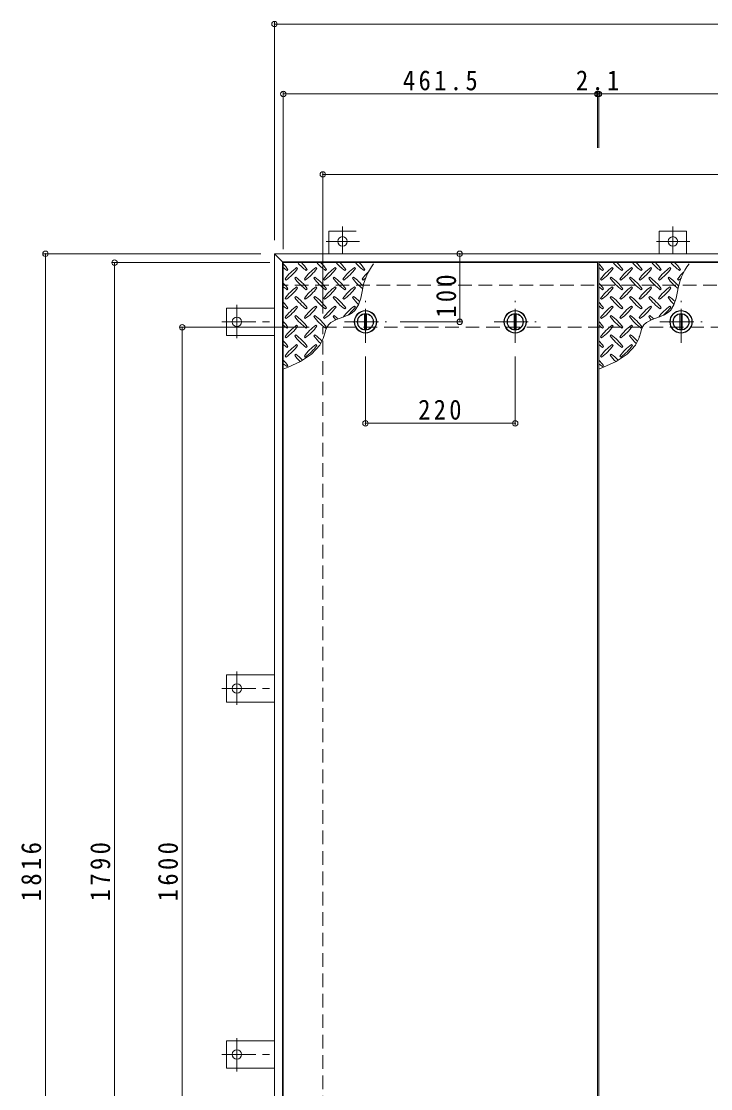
# Model space of a CAD drawing. Units: millimetres at full size, sheet at 1:10. Extents: x -3845 to 3824, y -2750 to 2337.
# Drawn here: x -3567 to -2555, y 574 to 2142 of the extents above; entities that cross this region are included whole.
import ezdxf

# ---------------------------------------------------------------- set-up
doc = ezdxf.new("R2010")
doc.units = ezdxf.units.MM
doc.header["$LTSCALE"] = 10
doc.header["$PDMODE"] = 32
doc.header["$PDSIZE"] = 8
doc.linetypes.add('CHAIN1', pattern=[8, 5, -1, 1, -1])
doc.linetypes.add('DASHED2', pattern=[3, 2, -1])
for name, color, linetype, lineweight in [('0-1_躯体', 2, 'Continuous', 9), ('0-3_建具', 2, 'Continuous', 9), ('0-9', 134, 'Continuous', 5), ('0-C', 2, 'Continuous', 9), ('0-E', 3, 'Continuous', 9), ('0-F', 7, 'Continuous', 9)]:
    doc.layers.add(name, color=color, linetype=linetype, lineweight=lineweight)
doc.styles.add('ＭＳ ゴシック', font='')
doc.styles.get('ＭＳ ゴシック').set_extended_font_data('MS Gothic')

msp = doc.modelspace()

# ---------------------------------------------------------------- linework, layer by layer
at = {"layer": '0-1_躯体', "linetype": 'DASHED2'}
for p, q in [((-865.6, 1754.79), (-3183.6, 1754.79)), ((-3124.6, 92.79), (-3124.6, 1692.79)), ((-3124.6, 1692.79), (-924.6, 1692.79))]:
    msp.add_line(p, q, dxfattribs=at)
at = {"layer": '0-3_建具'}
for p, q in [((-3195.6, 1800.79), (-3183.6, 1788.79)), ((-3195.6, -15.21), (-3195.6, 1800.79)), ((-853.6, 1800.79), (-3195.6, 1800.79)), ((-3183.6, -3.21), (-3183.6, 1788.79)), ((-865.6, 1788.79), (-3183.6, 1788.79))]:
    msp.add_line(p, q, dxfattribs=at)
at = {"layer": '0-9'}
for p, q in [((-3177.1, 1776.32), (-3175.69, 1777.74)), ((-3161.54, 1779.15), (-3162.96, 1780.56)), ((-3148.82, 1776.32), (-3147.4, 1777.74)), ((-3133.26, 1779.15), (-3134.67, 1780.56)), ((-3120.53, 1776.32), (-3119.12, 1777.74)), ((-3104.98, 1779.15), (-3106.39, 1780.56)), ((-3092.25, 1776.32), (-3090.83, 1777.74)), ((-3076.69, 1779.15), (-3078.11, 1780.56)), ((-3063.96, 1776.32), (-3062.55, 1777.74)), ((-2713.48, 1776.32), (-2712.06, 1777.74)), ((-2697.92, 1779.15), (-2699.33, 1780.56)), ((-2685.19, 1776.32), (-2683.78, 1777.74)), ((-2669.64, 1779.15), (-2671.05, 1780.56)), ((-2656.91, 1776.32), (-2655.49, 1777.74)), ((-2641.35, 1779.15), (-2642.77, 1780.56)), ((-2628.62, 1776.32), (-2627.21, 1777.74)), ((-2613.07, 1779.15), (-2614.48, 1780.56)), ((-2600.34, 1776.32), (-2598.92, 1777.74)), ((-3179.93, 1763.59), (-3178.52, 1762.18)), ((-3164.37, 1766.42), (-3165.79, 1765.01)), ((-3151.64, 1763.59), (-3150.23, 1762.18)), ((-3136.09, 1766.42), (-3137.5, 1765.01)), ((-3123.36, 1763.59), (-3121.95, 1762.18)), ((-3107.8, 1766.42), (-3109.22, 1765.01)), ((-3095.08, 1763.59), (-3093.66, 1762.18)), ((-3079.52, 1766.42), (-3080.93, 1765.01)), ((-3066.79, 1763.59), (-3065.38, 1762.18)), ((-2716.3, 1763.59), (-2714.89, 1762.18)), ((-2700.75, 1766.42), (-2702.16, 1765.01)), ((-2688.02, 1763.59), (-2686.61, 1762.18)), ((-2672.46, 1766.42), (-2673.88, 1765.01)), ((-2659.74, 1763.59), (-2658.32, 1762.18)), ((-2644.18, 1766.42), (-2645.59, 1765.01)), ((-2631.45, 1763.59), (-2630.04, 1762.18)), ((-2615.9, 1766.42), (-2617.31, 1765.01)), ((-2603.17, 1763.59), (-2601.75, 1762.18)), ((-3177.1, 1748.04), (-3175.69, 1749.45)), ((-3161.54, 1750.87), (-3162.96, 1752.28)), ((-3148.82, 1748.04), (-3147.4, 1749.45)), ((-3133.26, 1750.87), (-3134.67, 1752.28)), ((-3120.53, 1748.04), (-3119.12, 1749.45)), ((-3104.98, 1750.87), (-3106.39, 1752.28)), ((-3092.25, 1748.04), (-3090.83, 1749.45)), ((-3076.69, 1750.87), (-3078.11, 1752.28)), ((-2713.48, 1748.04), (-2712.06, 1749.45)), ((-2697.92, 1750.87), (-2699.33, 1752.28)), ((-2685.19, 1748.04), (-2683.78, 1749.45)), ((-2669.64, 1750.87), (-2671.05, 1752.28)), ((-2656.91, 1748.04), (-2655.49, 1749.45)), ((-2641.35, 1750.87), (-2642.77, 1752.28)), ((-2628.62, 1748.04), (-2627.21, 1749.45)), ((-2613.07, 1750.87), (-2614.48, 1752.28)), ((-3179.93, 1735.31), (-3178.52, 1733.89)), ((-3164.37, 1738.14), (-3165.79, 1736.72)), ((-3151.64, 1735.31), (-3150.23, 1733.89)), ((-3136.09, 1738.14), (-3137.5, 1736.72)), ((-3123.36, 1735.31), (-3121.95, 1733.89)), ((-3107.8, 1738.14), (-3109.22, 1736.72)), ((-3095.08, 1735.31), (-3093.66, 1733.89)), ((-3079.52, 1738.14), (-3080.93, 1736.72)), ((-2716.3, 1735.31), (-2714.89, 1733.89)), ((-2700.75, 1738.14), (-2702.16, 1736.72)), ((-2688.02, 1735.31), (-2686.61, 1733.89)), ((-2672.46, 1738.14), (-2673.88, 1736.72)), ((-2659.74, 1735.31), (-2658.32, 1733.89)), ((-2644.18, 1738.14), (-2645.59, 1736.72)), ((-2631.45, 1735.31), (-2630.04, 1733.89)), ((-2615.9, 1738.14), (-2617.31, 1736.72)), ((-3177.1, 1719.75), (-3175.69, 1721.17)), ((-3161.54, 1722.58), (-3162.96, 1724)), ((-3148.82, 1719.75), (-3147.4, 1721.17)), ((-3133.26, 1722.58), (-3134.67, 1724)), ((-3120.53, 1719.75), (-3119.12, 1721.17)), ((-3104.98, 1722.58), (-3106.39, 1724)), ((-3092.25, 1719.75), (-3090.83, 1721.17)), ((-3076.69, 1722.58), (-3078.11, 1724)), ((-2713.48, 1719.75), (-2712.06, 1721.17)), ((-2697.92, 1722.58), (-2699.33, 1724)), ((-2685.19, 1719.75), (-2683.78, 1721.17)), ((-2669.64, 1722.58), (-2671.05, 1724)), ((-2656.91, 1719.75), (-2655.49, 1721.17)), ((-2641.35, 1722.58), (-2642.77, 1724)), ((-2628.62, 1719.75), (-2627.21, 1721.17)), ((-2613.07, 1722.58), (-2614.48, 1724)), ((-3179.93, 1707.02), (-3178.52, 1705.61)), ((-3164.37, 1709.85), (-3165.79, 1708.44)), ((-3161.54, 1694.3), (-3162.96, 1695.71)), ((-3151.64, 1707.02), (-3150.23, 1705.61)), ((-3136.09, 1709.85), (-3137.5, 1708.44)), ((-3133.26, 1694.3), (-3134.67, 1695.71)), ((-3123.36, 1707.02), (-3121.95, 1705.61)), ((-3107.8, 1709.85), (-3109.22, 1708.44)), ((-2716.3, 1707.02), (-2714.89, 1705.61)), ((-2700.75, 1709.85), (-2702.16, 1708.44)), ((-2697.92, 1694.3), (-2699.33, 1695.71)), ((-2688.02, 1707.02), (-2686.61, 1705.61)), ((-2672.46, 1709.85), (-2673.88, 1708.44)), ((-2669.64, 1694.3), (-2671.05, 1695.71)), ((-2659.74, 1707.02), (-2658.32, 1705.61)), ((-2644.18, 1709.85), (-2645.59, 1708.44)), ((-3177.1, 1691.47), (-3175.69, 1692.88)), ((-3164.37, 1681.57), (-3165.79, 1680.15)), ((-3148.82, 1691.47), (-3147.4, 1692.88)), ((-3136.09, 1681.57), (-3137.5, 1680.15)), ((-3120.53, 1691.47), (-3119.12, 1692.88)), ((-2713.48, 1691.47), (-2712.06, 1692.88)), ((-2700.75, 1681.57), (-2702.16, 1680.15)), ((-2685.19, 1691.47), (-2683.78, 1692.88)), ((-2672.46, 1681.57), (-2673.88, 1680.15)), ((-2656.91, 1691.47), (-2655.49, 1692.88)), ((-3179.93, 1678.74), (-3178.52, 1677.33)), ((-3177.1, 1663.18), (-3175.69, 1664.6)), ((-3161.54, 1666.01), (-3162.96, 1667.43)), ((-3151.64, 1678.74), (-3150.23, 1677.33)), ((-3148.82, 1663.18), (-3147.4, 1664.6)), ((-3133.26, 1666.01), (-3134.67, 1667.43)), ((-3123.36, 1678.74), (-3123.18, 1678.56)), ((-2716.3, 1678.74), (-2714.89, 1677.33)), ((-2713.48, 1663.18), (-2712.06, 1664.6)), ((-2697.92, 1666.01), (-2699.33, 1667.43)), ((-2688.02, 1678.74), (-2686.61, 1677.33)), ((-2685.19, 1663.18), (-2683.78, 1664.6)), ((-2669.64, 1666.01), (-2671.05, 1667.43)), ((-2659.74, 1678.74), (-2659.55, 1678.56)), ((-3179.93, 1650.46), (-3178.52, 1649.04)), ((-3164.37, 1653.28), (-3165.79, 1651.87)), ((-3151.64, 1650.46), (-3150.23, 1649.04)), ((-2716.3, 1650.46), (-2714.89, 1649.04)), ((-2700.75, 1653.28), (-2702.16, 1651.87)), ((-2688.02, 1650.46), (-2686.61, 1649.04)), ((-3177.1, 1634.9), (-3175.69, 1636.31)), ((-2713.48, 1634.9), (-2712.06, 1636.31))]:
    msp.add_line(p, q, dxfattribs=at)
for points in [[(-3182.6, 1631.42), (-3175.57, 1634.25), (-3157.08, 1642.71), (-3140.96, 1653.05), (-3128.72, 1666.46), (-3123.98, 1676.11), (-3123.01, 1679.07), (-3121.51, 1684.29), (-3119.9, 1689.39), (-3117.82, 1694.04), (-3116.25, 1696.41), (-3112.61, 1699.9), (-3104.45, 1704.24), (-3095.13, 1707.55), (-3086.05, 1711.11), (-3081.46, 1713.8), (-3077.35, 1717.52), (-3072.17, 1725.7), (-3068.82, 1735.55), (-3066.82, 1745.26)], [(-2718.97, 1631.42), (-2711.94, 1634.25), (-2693.45, 1642.71), (-2677.34, 1653.05), (-2665.09, 1666.46), (-2660.35, 1676.11), (-2659.38, 1679.07), (-2657.88, 1684.29), (-2656.27, 1689.39), (-2654.19, 1694.04), (-2652.62, 1696.41), (-2648.98, 1699.9), (-2640.83, 1704.24), (-2631.5, 1707.55), (-2622.43, 1711.11), (-2617.84, 1713.8), (-2613.72, 1717.52), (-2608.55, 1725.7), (-2605.2, 1735.55), (-2603.2, 1745.26)]]:
    msp.add_lwpolyline(points, dxfattribs=at)
for centre, radius, start, end in [((-3234.73, 1735.66), 72.5, 35.47272, 44.0249), ((-3135.03, 1835.36), 72.5, 228.99213, 234.5273), ((-3120.89, 1721.52), 72.5, 125.47272, 144.5273), ((-3220.59, 1821.22), 72.5, 305.47256, 324.5273), ((-3106.74, 1835.36), 72.5, 221.00789, 234.5273), ((-3206.45, 1735.66), 72.5, 35.47272, 45.97511), ((-3092.6, 1721.52), 72.5, 125.47272, 144.5273), ((-3192.3, 1821.22), 72.5, 305.47256, 324.5273), ((-3078.46, 1835.36), 72.5, 221.00789, 234.5273), ((-3178.16, 1735.66), 72.5, 35.47272, 45.97511), ((-3064.32, 1721.52), 72.5, 125.47272, 144.5273), ((-3164.02, 1821.22), 72.5, 305.47256, 324.5273), ((-3050.18, 1835.36), 72.5, 221.00789, 234.5273), ((-3149.88, 1735.66), 72.5, 35.47272, 45.97511), ((-3036.03, 1721.52), 72.5, 125.47272, 144.5273), ((-3135.73, 1821.22), 72.5, 305.47256, 324.5273), ((-3021.89, 1835.36), 72.5, 221.00789, 234.5273), ((-3121.59, 1735.66), 72.5, 35.47272, 45.97511), ((-2980.81, 1733.56), 86.81, 142.79805, 172.25462), ((-3007.75, 1721.52), 72.5, 133.29659, 144.5273), ((-2771.11, 1735.66), 72.5, 35.47272, 44.0249), ((-2671.4, 1835.36), 72.5, 228.99213, 234.5273), ((-2657.26, 1721.52), 72.5, 125.47272, 144.5273), ((-2756.96, 1821.22), 72.5, 305.47256, 324.5273), ((-2643.12, 1835.36), 72.5, 221.00789, 234.5273), ((-2742.82, 1735.66), 72.5, 35.47272, 45.97511), ((-2628.98, 1721.52), 72.5, 125.47272, 144.5273), ((-2728.68, 1821.22), 72.5, 305.47256, 324.5273), ((-2614.83, 1835.36), 72.5, 221.00789, 234.5273), ((-2714.54, 1735.66), 72.5, 35.47272, 45.97511), ((-2600.69, 1721.52), 72.5, 125.47272, 144.5273), ((-2700.39, 1821.22), 72.5, 305.47256, 324.5273), ((-2586.55, 1835.36), 72.5, 221.00789, 234.5273), ((-2686.25, 1735.66), 72.5, 35.47272, 45.97511), ((-2572.41, 1721.52), 72.5, 125.47272, 144.5273), ((-2672.11, 1821.22), 72.5, 305.47256, 324.5273), ((-2558.27, 1835.36), 72.5, 221.00789, 234.5273), ((-2657.97, 1735.66), 72.5, 35.47272, 45.97511), ((-2517.18, 1733.56), 86.81, 142.79805, 172.25462), ((-2544.12, 1721.52), 72.5, 133.29659, 144.5273), ((-3234.73, 1707.38), 72.5, 35.47272, 44.0249), ((-3106.74, 1807.08), 72.5, 215.47258, 234.5273), ((-3206.45, 1707.38), 72.5, 35.47272, 54.5273), ((-3078.46, 1807.08), 72.5, 215.47258, 234.5273), ((-3178.16, 1707.38), 72.5, 35.47272, 54.5273), ((-3050.18, 1807.08), 72.5, 215.47258, 234.5273), ((-3149.88, 1707.38), 72.5, 35.47272, 54.5273), ((-3021.89, 1807.08), 72.5, 215.47258, 232.41306), ((-3121.59, 1707.38), 72.5, 39.15433, 54.5273), ((-3107.45, 1821.22), 72.5, 305.47256, 309.08568), ((-2771.11, 1707.38), 72.5, 35.47272, 44.0249), ((-2643.12, 1807.08), 72.5, 215.47258, 234.5273), ((-2742.82, 1707.38), 72.5, 35.47272, 54.5273), ((-2614.83, 1807.08), 72.5, 215.47258, 234.5273), ((-2714.54, 1707.38), 72.5, 35.47272, 54.5273), ((-2586.55, 1807.08), 72.5, 215.47258, 234.5273), ((-2686.25, 1707.38), 72.5, 35.47272, 54.5273), ((-2558.27, 1807.08), 72.5, 215.47258, 232.41306), ((-2657.97, 1707.38), 72.5, 39.15433, 54.5273), ((-2643.83, 1821.22), 72.5, 305.47256, 309.08568), ((-3135.03, 1807.08), 72.5, 228.99213, 234.5273), ((-3120.89, 1693.24), 72.5, 125.47272, 144.5273), ((-3220.59, 1792.94), 72.5, 305.47256, 324.5273), ((-3092.6, 1693.24), 72.5, 125.47272, 144.5273), ((-3192.3, 1792.94), 72.5, 305.47256, 324.5273), ((-3064.32, 1693.24), 72.5, 125.47272, 144.5273), ((-3164.02, 1792.94), 72.5, 305.47256, 324.5273), ((-3036.03, 1693.24), 72.5, 125.47272, 144.5273), ((-3135.73, 1792.94), 72.5, 305.47256, 324.5273), ((-2671.4, 1807.08), 72.5, 228.99213, 234.5273), ((-2657.26, 1693.24), 72.5, 125.47272, 144.5273), ((-2756.96, 1792.94), 72.5, 305.47256, 324.5273), ((-2628.98, 1693.24), 72.5, 125.47272, 144.5273), ((-2728.68, 1792.94), 72.5, 305.47256, 324.5273), ((-2600.69, 1693.24), 72.5, 125.47272, 144.5273), ((-2700.39, 1792.94), 72.5, 305.47256, 324.5273), ((-2572.41, 1693.24), 72.5, 125.47272, 144.5273), ((-2672.11, 1792.94), 72.5, 305.47256, 324.5273), ((-3234.73, 1679.09), 72.5, 35.47272, 44.0249), ((-3106.74, 1778.8), 72.5, 215.47258, 234.5273), ((-3206.45, 1679.09), 72.5, 35.47272, 54.5273), ((-3078.46, 1778.8), 72.5, 215.47258, 234.5273), ((-3178.16, 1679.09), 72.5, 35.47272, 54.5273), ((-3050.18, 1778.8), 72.5, 215.47258, 234.5273), ((-3149.88, 1679.09), 72.5, 35.47272, 54.5273), ((-3021.89, 1778.8), 72.5, 215.47258, 226.3307), ((-3121.59, 1679.09), 72.5, 45.21667, 54.5273), ((-2771.11, 1679.09), 72.5, 35.47272, 44.0249), ((-2643.12, 1778.8), 72.5, 215.47258, 234.5273), ((-2742.82, 1679.09), 72.5, 35.47272, 54.5273), ((-2614.83, 1778.8), 72.5, 215.47258, 234.5273), ((-2714.54, 1679.09), 72.5, 35.47272, 54.5273), ((-2586.55, 1778.8), 72.5, 215.47258, 234.5273), ((-2686.25, 1679.09), 72.5, 35.47272, 54.5273), ((-2558.27, 1778.8), 72.5, 215.47258, 226.3307), ((-2657.97, 1679.09), 72.5, 45.21667, 54.5273), ((-3135.03, 1778.8), 72.5, 228.99213, 234.5273), ((-3120.89, 1664.95), 72.5, 125.47272, 144.5273), ((-3220.59, 1764.65), 72.5, 305.47256, 324.5273), ((-3092.6, 1664.95), 72.5, 125.47272, 144.5273), ((-3192.3, 1764.65), 72.5, 305.47256, 324.52728), ((-3064.32, 1664.95), 72.5, 125.47272, 144.5273), ((-3164.02, 1764.65), 72.5, 305.47256, 324.52728), ((-3036.03, 1664.95), 72.5, 125.47272, 143.78256), ((-3135.73, 1764.65), 72.5, 311.74278, 324.52728), ((-2671.4, 1778.8), 72.5, 228.99213, 234.5273), ((-2657.26, 1664.95), 72.5, 125.47272, 144.5273), ((-2756.96, 1764.65), 72.5, 305.47256, 324.5273), ((-2628.98, 1664.95), 72.5, 125.47272, 144.5273), ((-2728.68, 1764.65), 72.5, 305.47256, 324.52728), ((-2600.69, 1664.95), 72.5, 125.47272, 144.5273), ((-2700.39, 1764.65), 72.5, 305.47256, 324.52728), ((-2572.41, 1664.95), 72.5, 125.47272, 143.78256), ((-2672.11, 1764.65), 72.5, 311.74278, 324.52728), ((-3234.73, 1650.81), 72.5, 35.47272, 44.0249), ((-3135.03, 1750.51), 72.5, 228.99213, 234.5273), ((-3120.89, 1636.67), 72.5, 125.47272, 144.5273), ((-3106.74, 1750.51), 72.5, 215.47258, 234.5273), ((-3206.45, 1650.81), 72.5, 35.47272, 54.5273), ((-3092.6, 1636.67), 72.5, 125.47272, 144.5273), ((-3078.46, 1750.51), 72.5, 215.47258, 234.5273), ((-3178.16, 1650.81), 72.5, 35.47272, 54.5273), ((-3050.18, 1750.51), 72.5, 215.47258, 220.24118), ((-3149.88, 1650.81), 72.5, 48.55215, 54.5273), ((-2771.11, 1650.81), 72.5, 35.47272, 44.0249), ((-2671.4, 1750.51), 72.5, 228.99213, 234.5273), ((-2657.26, 1636.67), 72.5, 125.47272, 144.5273), ((-2643.12, 1750.51), 72.5, 215.47258, 234.5273), ((-2742.82, 1650.81), 72.5, 35.47272, 54.5273), ((-2628.98, 1636.67), 72.5, 125.47272, 144.5273), ((-2614.83, 1750.51), 72.5, 215.47258, 234.5273), ((-2714.54, 1650.81), 72.5, 35.47272, 54.5273), ((-2586.55, 1750.51), 72.5, 215.47258, 220.24118), ((-2686.25, 1650.81), 72.5, 48.55215, 54.5273), ((-3220.59, 1736.37), 72.5, 305.47256, 324.5273), ((-3106.74, 1722.23), 72.5, 215.47258, 234.5273), ((-3206.45, 1622.53), 72.5, 35.47272, 54.5273), ((-3192.3, 1736.37), 72.5, 305.47256, 324.5273), ((-3078.46, 1722.23), 72.5, 215.47258, 227.39586), ((-3178.16, 1622.53), 72.5, 43.66155, 54.5273), ((-3064.32, 1636.67), 72.5, 143.94775, 144.5273), ((-2756.96, 1736.37), 72.5, 305.47256, 324.5273), ((-2643.12, 1722.23), 72.5, 215.47258, 234.5273), ((-2742.82, 1622.53), 72.5, 35.47272, 54.5273), ((-2728.68, 1736.37), 72.5, 305.47256, 324.5273), ((-2614.83, 1722.23), 72.5, 215.47258, 227.39586), ((-2714.54, 1622.53), 72.5, 43.66155, 54.5273), ((-2600.69, 1636.67), 72.5, 143.94775, 144.5273), ((-3234.73, 1622.53), 72.5, 35.47272, 44.0249), ((-3135.03, 1722.23), 72.5, 228.99213, 234.5273), ((-3120.89, 1608.38), 72.5, 125.47272, 144.5273), ((-3220.59, 1708.09), 72.5, 305.47256, 324.5273), ((-3092.6, 1608.38), 72.5, 125.47272, 144.5273), ((-3192.3, 1708.09), 72.5, 305.47256, 324.5273), ((-2771.11, 1622.53), 72.5, 35.47272, 44.0249), ((-2671.4, 1722.23), 72.5, 228.99213, 234.5273), ((-2657.26, 1608.38), 72.5, 125.47272, 144.5273), ((-2756.96, 1708.09), 72.5, 305.47256, 324.5273), ((-2628.98, 1608.38), 72.5, 125.47272, 144.5273), ((-2728.68, 1708.09), 72.5, 305.47256, 324.5273), ((-3106.74, 1693.94), 72.5, 215.47258, 225.30016), ((-3206.45, 1594.24), 72.5, 43.92903, 54.5273), ((-2643.12, 1693.94), 72.5, 215.47258, 225.30016), ((-2742.82, 1594.24), 72.5, 43.92903, 54.5273), ((-3234.73, 1594.24), 72.5, 35.47272, 44.0249), ((-3135.03, 1693.94), 72.5, 228.99213, 234.5273), ((-2771.11, 1594.24), 72.5, 35.47272, 44.0249), ((-2671.4, 1693.94), 72.5, 228.99213, 234.5273)]:
    msp.add_arc(centre, radius, start, end, dxfattribs=at)
at = {"layer": '0-C', "linetype": 'CHAIN1'}
for p, q in [((-3061.85, 1669.79), (-3061.85, 1731.79)), ((-2841.85, 1669.79), (-2841.85, 1731.79)), ((-2598.22, 1669.79), (-2598.22, 1731.79)), ((-3092.85, 1700.79), (-3030.85, 1700.79)), ((-2872.85, 1700.79), (-2810.85, 1700.79)), ((-2629.22, 1700.79), (-2567.22, 1700.79))]:
    msp.add_line(p, q, dxfattribs=at)
at = {"layer": '0-C'}
for p, q in [((-3063.35, 1712.19), (-3063.35, 1689.39)), ((-3060.35, 1712.19), (-3060.35, 1689.39)), ((-2843.35, 1712.19), (-2843.35, 1689.39)), ((-2840.35, 1712.19), (-2840.35, 1689.39)), ((-2599.72, 1712.19), (-2599.72, 1689.39)), ((-2596.72, 1712.19), (-2596.72, 1689.39))]:
    msp.add_line(p, q, dxfattribs=at)
for centre, radius in [((-3061.85, 1700.79), 16), ((-3061.85, 1700.79), 12), ((-3061.85, 1700.79), 11.5), ((-2841.85, 1700.79), 16), ((-2841.85, 1700.79), 12), ((-2841.85, 1700.79), 11.5), ((-2598.22, 1700.79), 16), ((-2598.22, 1700.79), 12), ((-2598.22, 1700.79), 11.5)]:
    msp.add_circle(centre, radius, dxfattribs=at)
at = {"layer": '0-E', "linetype": 'CHAIN1'}
for p, q in [((-3095.6, 1841.15), (-3095.6, 1800.99)), ((-2610.1, 1841.15), (-2610.1, 1800.99)), ((-3070.76, 1818.99), (-3119.65, 1818.99)), ((-2585.26, 1818.99), (-2634.15, 1818.99)), ((-3250.8, 1725.63), (-3250.8, 1676.75)), ((-3272.96, 1700.79), (-3195.6, 1700.79)), ((-3250.8, 1186.63), (-3250.8, 1137.75)), ((-3272.96, 1161.79), (-3195.6, 1161.79)), ((-3250.8, 598.95), (-3250.8, 647.84)), ((-3272.96, 623.79), (-3195.6, 623.79))]:
    msp.add_line(p, q, dxfattribs=at)
at = {"layer": '0-E'}
for p, q in [((-3075.6, 1833.99), (-3115.6, 1833.99)), ((-3115.6, 1800.79), (-3115.6, 1833.99)), ((-2590.1, 1833.99), (-2630.1, 1833.99)), ((-2630.1, 1800.79), (-2630.1, 1833.99)), ((-2590.1, 1800.79), (-2590.1, 1833.99)), ((-3265.8, 1720.79), (-3265.8, 1680.79)), ((-3195.6, 1720.79), (-3265.8, 1720.79)), ((-3195.6, 1680.79), (-3265.8, 1680.79)), ((-3265.8, 1181.79), (-3265.8, 1141.79)), ((-3195.6, 1181.79), (-3265.8, 1181.79)), ((-3195.6, 1141.79), (-3265.8, 1141.79)), ((-3265.8, 603.79), (-3265.8, 643.79)), ((-3195.6, 643.79), (-3265.8, 643.79)), ((-3195.6, 603.79), (-3265.8, 603.79))]:
    msp.add_line(p, q, dxfattribs=at)
for centre in [(-3095.6, 1818.99), (-2610.1, 1818.99), (-3250.8, 1700.79), (-3250.8, 1161.79), (-3250.8, 623.79)]:
    msp.add_circle(centre, 7, dxfattribs=at)
at = {"layer": '0-F'}
for p, q in [((-3195.6, 2141.5), (-3195.6, 1820.79)), ((-3195.6, 2138.5), (-853.6, 2138.5)), ((-3182.6, 2038.71), (-3182.6, 1807.79)), ((-2721.1, 2035.71), (-3182.6, 2035.71)), ((-2721.1, 2038.71), (-2721.1, 1956.8)), ((-2718.97, 2035.71), (-2721.1, 2035.71)), ((-2718.97, 2038.71), (-2718.97, 1956.8)), ((-2257.47, 2035.71), (-2718.97, 2035.71)), ((-3124.6, 1920.51), (-3124.6, 1712.79)), ((-3124.6, 1917.51), (-924.6, 1917.51)), ((-3535, 1800.79), (-3215.6, 1800.79)), ((-3532, 1800.79), (-3532, -15.21)), ((-2923.43, 1800.79), (-2923.43, 1700.79)), ((-3433.56, 1787.79), (-3202.6, 1787.79)), ((-3430.56, -2.21), (-3430.56, 1787.79)), ((-2920.43, 1700.79), (-3010.85, 1700.79)), ((-3334.11, 1692.79), (-3144.6, 1692.79)), ((-3331.11, 92.79), (-3331.11, 1692.79)), ((-3061.85, 1548.64), (-3061.85, 1649.79)), ((-2841.85, 1548.64), (-2841.85, 1649.79)), ((-3061.85, 1551.64), (-2841.85, 1551.64))]:
    msp.add_line(p, q, dxfattribs=at)
at = {"layer": '0-F', "color": 3}
for p, q in [((-3182.6, 1787.79), (-3182.6, -2.21)), ((-2721.1, 1787.79), (-3182.6, 1787.79)), ((-2721.1, 97.54), (-2721.1, 1787.79)), ((-2257.47, 1787.79), (-2718.97, 1787.79)), ((-2718.97, 1787.79), (-2718.97, 98.77))]:
    msp.add_line(p, q, dxfattribs=at)
for centre in [(-3061.85, 1700.79), (-2841.85, 1700.79), (-2598.22, 1700.79)]:
    msp.add_circle(centre, 16.5, dxfattribs=at)
at = {"layer": '0-F'}
for p in [(-3195.6, 2138.5), (-3182.6, 2035.71), (-2721.1, 2035.71), (-2718.97, 2035.71), (-3124.6, 1917.51), (-3532, 1800.79), (-2923.43, 1800.79), (-3430.56, 1787.79), (-3331.11, 1692.79), (-2923.43, 1700.79), (-3061.85, 1551.64), (-2841.85, 1551.64)]:
    msp.add_point(p, dxfattribs=at)

# ---------------------------------------------------------------- texts
at = {"layer": '0-F', "color": 2, "char_height": 29.33, "attachment_point": 7, "style": 'ＭＳ ゴシック'}
for s, insert in [('\\T1.28;\\W0.9;461.5', (-3006.85, 2040.71)), ('\\T1.27;\\W0.9;2.1', (-2752.54, 2040.71)), ('\\T1.27;\\W0.9;220', (-2984.35, 1556.64))]:
    msp.add_mtext(s, dxfattribs=dict(at, insert=insert))
at = {"layer": '0-F', "color": 2, "char_height": 29.33, "attachment_point": 7, "rotation": 90, "style": 'ＭＳ ゴシック'}
for s, insert in [('\\T1.27;\\W0.9;100', (-2928.43, 1706.92)), ('\\T1.28;\\W0.9;1816', (-3538, 849.04)), ('\\T1.28;\\W0.9;1790', (-3436.56, 849.04)), ('\\T1.28;\\W0.9;1600', (-3337.11, 849.04))]:
    msp.add_mtext(s, dxfattribs=dict(at, insert=insert))

doc.saveas('drawing.dxf')
